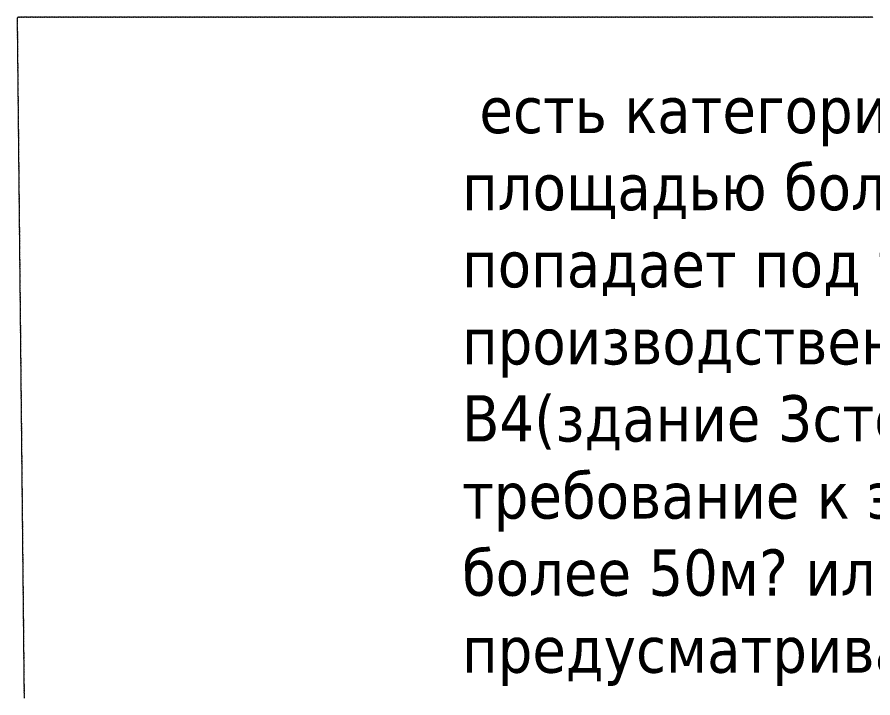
# Model space of a CAD drawing. Header units: millimetres. Extents: x -783640 to 8156175, y -1575894 to 1845315.
# Drawn here: x -783640 to -561602, y 1243569 to 1420225 of the extents above; entities that cross this region are included whole.
import ezdxf

# ---------------------------------------------------------------- set-up
doc = ezdxf.new("R2010")
doc.units = ezdxf.units.MM
doc.layers.add('экспертиза ДУ', color=1, linetype='Continuous', lineweight=0)
doc.layers.add('экспертиза ДУ пояснения', color=6, linetype='Continuous', lineweight=0)
doc.styles.add('ЭКСПЕРТИЗА', font='tahoma.ttf')

msp = doc.modelspace()

# ---------------------------------------------------------------- linework, layer by layer
at = {"layer": 'экспертиза ДУ'}
msp.add_lwpolyline([(-561594, 1420139, 0.5205671), (-561924, 1420139, 0.5205671), (-562254, 1420139, 0.5205671), (-562584, 1420139, 0.5205671), (-562914, 1420139, 0.5205671), (-563244, 1420139, 0.5205671), (-563574, 1420139, 0.5205671), (-563904, 1420139, 0.5205671), (-564233, 1420139, 0.5205671), (-564563, 1420139, 0.5205671), (-564893, 1420139, 0.5205671), (-565223, 1420139, 0.5205671), (-565553, 1420139, 0.5205671), (-565883, 1420139, 0.5205671), (-566213, 1420139, 0.5205671), (-566543, 1420139, 0.5205671), (-566873, 1420139, 0.5205671), (-567203, 1420139, 0.5205671), (-567533, 1420139, 0.5205671), (-567863, 1420139, 0.5205671), (-568193, 1420139, 0.5205671), (-568523, 1420139, 0.5205671), (-568853, 1420139, 0.5205671), (-569183, 1420139, 0.5205671), (-569513, 1420139, 0.5205671), (-569843, 1420139, 0.5205671), (-570173, 1420139, 0.5205671), (-570503, 1420139, 0.5205671), (-570833, 1420139, 0.5205671), (-571163, 1420139, 0.5205671), (-571493, 1420139, 0.5205671), (-571823, 1420139, 0.5205671), (-572153, 1420139, 0.5205671), (-572483, 1420139, 0.5205671), (-572812, 1420139, 0.5205671), (-573142, 1420139, 0.5205671), (-573472, 1420139, 0.5205671), (-573802, 1420139, 0.5205671), (-574132, 1420139, 0.5205671), (-574462, 1420139, 0.5205671), (-574792, 1420139, 0.5205671), (-575122, 1420139, 0.5205671), (-575452, 1420139, 0.5205671), (-575782, 1420139, 0.5205671), (-576112, 1420139, 0.5205671), (-576442, 1420139, 0.5205671), (-576772, 1420139, 0.5205671), (-577102, 1420139, 0.5205671), (-577432, 1420139, 0.5205671), (-577762, 1420139, 0.5205671), (-578092, 1420139, 0.5205671), (-578422, 1420139, 0.5205671), (-578752, 1420139, 0.5205671), (-579082, 1420139, 0.5205671), (-579412, 1420139, 0.5205671), (-579742, 1420139, 0.5205671), (-580072, 1420139, 0.5205671), (-580402, 1420139, 0.5205671), (-580732, 1420139, 0.5205671), (-581062, 1420139, 0.5205671), (-581391, 1420139, 0.5205671), (-581721, 1420139, 0.5205671), (-582051, 1420139, 0.5205671), (-582381, 1420139, 0.5205671), (-582711, 1420139, 0.5205671), (-583041, 1420139, 0.5205671), (-583371, 1420139, 0.5205671), (-583701, 1420139, 0.5205671), (-584031, 1420139, 0.5205671), (-584361, 1420139, 0.5205671), (-584691, 1420139, 0.5205671), (-585021, 1420139, 0.5205671), (-585351, 1420139, 0.5205671), (-585681, 1420139, 0.5205671), (-586011, 1420139, 0.5205671), (-586341, 1420139, 0.5205671), (-586671, 1420139, 0.5205671), (-587001, 1420139, 0.5205671), (-587331, 1420139, 0.5205671), (-587661, 1420139, 0.5205671), (-587991, 1420139, 0.5205671), (-588321, 1420139, 0.5205671), (-588651, 1420139, 0.5205671), (-588981, 1420139, 0.5205671), (-589311, 1420139, 0.5205671), (-589641, 1420139, 0.5205671), (-589970, 1420139, 0.5205671), (-590300, 1420139, 0.5205671), (-590630, 1420139, 0.5205671), (-590960, 1420139, 0.5205671), (-591290, 1420139, 0.5205671), (-591620, 1420139, 0.5205671), (-591950, 1420139, 0.5205671), (-592280, 1420139, 0.5205671), (-592610, 1420139, 0.5205671), (-592940, 1420139, 0.5205671), (-593270, 1420139, 0.5205671), (-593600, 1420139, 0.5205671), (-593930, 1420139, 0.5205671), (-594260, 1420139, 0.5205671), (-594590, 1420139, 0.5205671), (-594920, 1420139, 0.5205671), (-595250, 1420139, 0.5205671), (-595580, 1420139, 0.5205671), (-595910, 1420139, 0.5205671), (-596240, 1420139, 0.5205671), (-596570, 1420139, 0.5205671), (-596900, 1420139, 0.5205671), (-597230, 1420139, 0.5205671), (-597560, 1420139, 0.5205671), (-597890, 1420139, 0.5205671), (-598220, 1420139, 0.5205671), (-598549, 1420139, 0.5205671), (-598879, 1420139, 0.5205671), (-599209, 1420139, 0.5205671), (-599539, 1420139, 0.5205671), (-599869, 1420139, 0.5205671), (-600199, 1420139, 0.5205671), (-600529, 1420139, 0.5205671), (-600859, 1420139, 0.5205671), (-601189, 1420139, 0.5205671), (-601519, 1420139, 0.5205671), (-601849, 1420139, 0.5205671), (-602179, 1420139, 0.5205671), (-602509, 1420139, 0.5205671), (-602839, 1420139, 0.5205671), (-603169, 1420139, 0.5205671), (-603499, 1420139, 0.5205671), (-603829, 1420139, 0.5205671), (-604159, 1420139, 0.5205671), (-604489, 1420139, 0.5205671), (-604819, 1420139, 0.5205671), (-605149, 1420139, 0.5205671), (-605479, 1420139, 0.5205671), (-605809, 1420139, 0.5205671), (-606139, 1420139, 0.5205671), (-606469, 1420139, 0.5205671), (-606799, 1420139, 0.5205671), (-607128, 1420139, 0.5205671), (-607458, 1420139, 0.5205671), (-607788, 1420139, 0.5205671), (-608118, 1420139, 0.5205671), (-608448, 1420139, 0.5205671), (-608778, 1420139, 0.5205671), (-609108, 1420139, 0.5205671), (-609438, 1420139, 0.5205671), (-609768, 1420139, 0.5205671), (-610098, 1420139, 0.5205671), (-610428, 1420139, 0.5205671), (-610758, 1420139, 0.5205671), (-611088, 1420139, 0.5205671), (-611418, 1420139, 0.5205671), (-611748, 1420139, 0.5205671), (-612078, 1420139, 0.5205671), (-612408, 1420139, 0.5205671), (-612738, 1420139, 0.5205671), (-613068, 1420139, 0.5205671), (-613398, 1420139, 0.5205671), (-613728, 1420139, 0.5205671), (-614058, 1420139, 0.5205671), (-614388, 1420139, 0.5205671), (-614718, 1420139, 0.5205671), (-615048, 1420139, 0.5205671), (-615378, 1420139, 0.5205671), (-615707, 1420139, 0.5205671), (-616037, 1420139, 0.5205671), (-616367, 1420139, 0.5205671), (-616697, 1420139, 0.5205671), (-617027, 1420139, 0.5205671), (-617357, 1420139, 0.5205671), (-617687, 1420139, 0.5205671), (-618017, 1420139, 0.5205671), (-618347, 1420139, 0.5205671), (-618677, 1420139, 0.5205671), (-619007, 1420139, 0.5205671), (-619337, 1420139, 0.5205671), (-619667, 1420139, 0.5205671), (-619997, 1420139, 0.5205671), (-620327, 1420139, 0.5205671), (-620657, 1420139, 0.5205671), (-620987, 1420139, 0.5205671), (-621317, 1420139, 0.5205671), (-621647, 1420139, 0.5205671), (-621977, 1420139, 0.5205671), (-622307, 1420139, 0.5205671), (-622637, 1420139, 0.5205671), (-622967, 1420139, 0.5205671), (-623297, 1420139, 0.5205671), (-623627, 1420139, 0.5205671), (-623957, 1420139, 0.5205671), (-624286, 1420139, 0.5205671), (-624616, 1420139, 0.5205671), (-624946, 1420139, 0.5205671), (-625276, 1420139, 0.5205671), (-625606, 1420139, 0.5205671), (-625936, 1420139, 0.5205671), (-626266, 1420139, 0.5205671), (-626596, 1420139, 0.5205671), (-626926, 1420139, 0.5205671), (-627256, 1420139, 0.5205671), (-627586, 1420139, 0.5205671), (-627916, 1420139, 0.5205671), (-628246, 1420139, 0.5205671), (-628576, 1420139, 0.5205671), (-628906, 1420139, 0.5205671), (-629236, 1420139, 0.5205671), (-629566, 1420139, 0.5205671), (-629896, 1420139, 0.5205671), (-630226, 1420139, 0.5205671), (-630556, 1420139, 0.5205671), (-630886, 1420139, 0.5205671), (-631216, 1420139, 0.5205671), (-631546, 1420139, 0.5205671), (-631876, 1420139, 0.5205671), (-632206, 1420139, 0.5205671), (-632536, 1420139, 0.5205671), (-632865, 1420139, 0.5205671), (-633195, 1420139, 0.5205671), (-633525, 1420139, 0.5205671), (-633855, 1420139, 0.5205671), (-634185, 1420139, 0.5205671), (-634515, 1420139, 0.5205671), (-634845, 1420139, 0.5205671), (-635175, 1420139, 0.5205671), (-635505, 1420139, 0.5205671), (-635835, 1420139, 0.5205671), (-636165, 1420139, 0.5205671), (-636495, 1420139, 0.5205671), (-636825, 1420139, 0.5205671), (-637155, 1420139, 0.5205671), (-637485, 1420139, 0.5205671), (-637815, 1420139, 0.5205671), (-638145, 1420139, 0.5205671), (-638475, 1420139, 0.5205671), (-638805, 1420139, 0.5205671), (-639135, 1420139, 0.5205671), (-639465, 1420139, 0.5205671), (-639795, 1420139, 0.5205671), (-640125, 1420139, 0.5205671), (-640455, 1420139, 0.5205671), (-640785, 1420139, 0.5205671), (-641115, 1420139, 0.5205671), (-641445, 1420139, 0.5205671), (-641774, 1420139, 0.5205671), (-642104, 1420139, 0.5205671), (-642434, 1420139, 0.5205671), (-642764, 1420139, 0.5205671), (-643094, 1420139, 0.5205671), (-643424, 1420139, 0.5205671), (-643754, 1420139, 0.5205671), (-644084, 1420139, 0.5205671), (-644414, 1420139, 0.5205671), (-644744, 1420139, 0.5205671), (-645074, 1420139, 0.5205671), (-645404, 1420139, 0.5205671), (-645734, 1420139, 0.5205671), (-646064, 1420139, 0.5205671), (-646394, 1420139, 0.5205671), (-646724, 1420139, 0.5205671), (-647054, 1420139, 0.5205671), (-647384, 1420139, 0.5205671), (-647714, 1420139, 0.5205671), (-648044, 1420139, 0.5205671), (-648374, 1420139, 0.5205671), (-648704, 1420139, 0.5205671), (-649034, 1420139, 0.5205671), (-649364, 1420139, 0.5205671), (-649694, 1420139, 0.5205671), (-650024, 1420139, 0.5205671), (-650353, 1420139, 0.5205671), (-650683, 1420139, 0.5205671), (-651013, 1420139, 0.5205671), (-651343, 1420139, 0.5205671), (-651673, 1420139, 0.5205671), (-652003, 1420139, 0.5205671), (-652333, 1420139, 0.5205671), (-652663, 1420139, 0.5205671), (-652993, 1420139, 0.5205671), (-653323, 1420139, 0.5205671), (-653653, 1420139, 0.5205671), (-653983, 1420139, 0.5205671), (-654313, 1420139, 0.5205671), (-654643, 1420139, 0.5205671), (-654973, 1420139, 0.5205671), (-655303, 1420139, 0.5205671), (-655633, 1420139, 0.5205671), (-655963, 1420139, 0.5205671), (-656293, 1420139, 0.5205671), (-656623, 1420139, 0.5205671), (-656953, 1420139, 0.5205671), (-657283, 1420139, 0.5205671), (-657613, 1420139, 0.5205671), (-657943, 1420139, 0.5205671), (-658273, 1420139, 0.5205671), (-658603, 1420139, 0.5205671), (-658932, 1420139, 0.5205671), (-659262, 1420139, 0.5205671), (-659592, 1420139, 0.5205671), (-659922, 1420139, 0.5205671), (-660252, 1420139, 0.5205671), (-660582, 1420139, 0.5205671), (-660912, 1420139, 0.5205671), (-661242, 1420139, 0.5205671), (-661572, 1420139, 0.5205671), (-661902, 1420139, 0.5205671), (-662232, 1420139, 0.5205671), (-662562, 1420139, 0.5205671), (-662892, 1420139, 0.5205671), (-663222, 1420139, 0.5205671), (-663552, 1420139, 0.5205671), (-663882, 1420139, 0.5205671), (-664212, 1420139, 0.5205671), (-664542, 1420139, 0.5205671), (-664872, 1420139, 0.5205671), (-665202, 1420139, 0.5205671), (-665532, 1420139, 0.5205671), (-665862, 1420139, 0.5205671), (-666192, 1420139, 0.5205671), (-666522, 1420139, 0.5205671), (-666852, 1420139, 0.5205671), (-667182, 1420139, 0.5205671), (-667511, 1420139, 0.5205671), (-667841, 1420139, 0.5205671), (-668171, 1420139, 0.5205671), (-668501, 1420139, 0.5205671), (-668831, 1420139, 0.5205671), (-669161, 1420139, 0.5205671), (-669491, 1420139, 0.5205671), (-669821, 1420139, 0.5205671), (-670151, 1420139, 0.5205671), (-670481, 1420139, 0.5205671), (-670811, 1420139, 0.5205671), (-671141, 1420139, 0.5205671), (-671471, 1420139, 0.5205671), (-671801, 1420139, 0.5205671), (-672131, 1420139, 0.5205671), (-672461, 1420139, 0.5205671), (-672791, 1420139, 0.5205671), (-673121, 1420139, 0.5205671), (-673451, 1420139, 0.5205671), (-673781, 1420139, 0.5205671), (-674111, 1420139, 0.5205671), (-674441, 1420139, 0.5205671), (-674771, 1420139, 0.5205671), (-675101, 1420139, 0.5205671), (-675431, 1420139, 0.5205671), (-675761, 1420139, 0.5205671), (-676090, 1420139, 0.5205671), (-676420, 1420139, 0.5205671), (-676750, 1420139, 0.5205671), (-677080, 1420139, 0.5205671), (-677410, 1420139, 0.5205671), (-677740, 1420139, 0.5205671), (-678070, 1420139, 0.5205671), (-678400, 1420139, 0.5205671), (-678730, 1420139, 0.5205671), (-679060, 1420139, 0.5205671), (-679390, 1420139, 0.5205671), (-679720, 1420139, 0.5205671), (-680050, 1420139, 0.5205671), (-680380, 1420139, 0.5205671), (-680710, 1420139, 0.5205671), (-681040, 1420139, 0.5205671), (-681370, 1420139, 0.5205671), (-681700, 1420139, 0.5205671), (-682030, 1420139, 0.5205671), (-682360, 1420139, 0.5205671), (-682690, 1420139, 0.5205671), (-683020, 1420139, 0.5205671), (-683350, 1420139, 0.5205671), (-683680, 1420139, 0.5205671), (-684010, 1420139, 0.5205671), (-684340, 1420139, 0.5205671), (-684669, 1420139, 0.5205671), (-684999, 1420139, 0.5205671), (-685329, 1420139, 0.5205671), (-685659, 1420139, 0.5205671), (-685989, 1420139, 0.5205671), (-686319, 1420139, 0.5205671), (-686649, 1420139, 0.5205671), (-686979, 1420139, 0.5205671), (-687309, 1420139, 0.5205671), (-687639, 1420139, 0.5205671), (-687969, 1420139, 0.5205671), (-688299, 1420139, 0.5205671), (-688629, 1420139, 0.5205671), (-688959, 1420139, 0.5205671), (-689289, 1420139, 0.5205671), (-689619, 1420139, 0.5205671), (-689949, 1420139, 0.5205671), (-690279, 1420139, 0.5205671), (-690609, 1420139, 0.5205671), (-690939, 1420139, 0.5205671), (-691269, 1420139, 0.5205671), (-691599, 1420139, 0.5205671), (-691929, 1420139, 0.5205671), (-692259, 1420139, 0.5205671), (-692589, 1420139, 0.5205671), (-692919, 1420139, 0.5205671), (-693248, 1420139, 0.5205671), (-693578, 1420139, 0.5205671), (-693908, 1420139, 0.5205671), (-694238, 1420139, 0.5205671), (-694568, 1420139, 0.5205671), (-694898, 1420139, 0.5205671), (-695228, 1420139, 0.5205671), (-695558, 1420139, 0.5205671), (-695888, 1420139, 0.5205671), (-696218, 1420139, 0.5205671), (-696548, 1420139, 0.5205671), (-696878, 1420139, 0.5205671), (-697208, 1420139, 0.5205671), (-697538, 1420139, 0.5205671), (-697868, 1420139, 0.5205671), (-698198, 1420139, 0.5205671), (-698528, 1420139, 0.5205671), (-698858, 1420139, 0.5205671), (-699188, 1420139, 0.5205671), (-699518, 1420139, 0.5205671), (-699848, 1420139, 0.5205671), (-700178, 1420139, 0.5205671), (-700508, 1420139, 0.5205671), (-700838, 1420139, 0.5205671), (-701168, 1420139, 0.5205671), (-701498, 1420139, 0.5205671), (-701827, 1420139, 0.5205671), (-702157, 1420139, 0.5205671), (-702487, 1420139, 0.5205671), (-702817, 1420139, 0.5205671), (-703147, 1420139, 0.5205671), (-703477, 1420139, 0.5205671), (-703807, 1420139, 0.5205671), (-704137, 1420139, 0.5205671), (-704467, 1420139, 0.5205671), (-704797, 1420139, 0.5205671), (-705127, 1420139, 0.5205671), (-705457, 1420139, 0.5205671), (-705787, 1420139, 0.5205671), (-706117, 1420139, 0.5205671), (-706447, 1420139, 0.5205671), (-706777, 1420139, 0.5205671), (-707107, 1420139, 0.5205671), (-707437, 1420139, 0.5205671), (-707767, 1420139, 0.5205671), (-708097, 1420139, 0.5205671), (-708427, 1420139, 0.5205671), (-708757, 1420139, 0.5205671), (-709087, 1420139, 0.5205671), (-709417, 1420139, 0.5205671), (-709747, 1420139, 0.5205671), (-710077, 1420139, 0.5205671), (-710406, 1420139, 0.5205671), (-710736, 1420139, 0.5205671), (-711066, 1420139, 0.5205671), (-711396, 1420139, 0.5205671), (-711726, 1420139, 0.5205671), (-712056, 1420139, 0.5205671), (-712386, 1420139, 0.5205671), (-712716, 1420139, 0.5205671), (-713046, 1420139, 0.5205671), (-713376, 1420139, 0.5205671), (-713706, 1420139, 0.5205671), (-714036, 1420139, 0.5205671), (-714366, 1420139, 0.5205671), (-714696, 1420139, 0.5205671), (-715026, 1420139, 0.5205671), (-715356, 1420139, 0.5205671), (-715686, 1420139, 0.5205671), (-716016, 1420139, 0.5205671), (-716346, 1420139, 0.5205671), (-716676, 1420139, 0.5205671), (-717006, 1420139, 0.5205671), (-717336, 1420139, 0.5205671), (-717666, 1420139, 0.5205671), (-717996, 1420139, 0.5205671), (-718326, 1420139, 0.5205671), (-718656, 1420139, 0.5205671), (-718985, 1420139, 0.5205671), (-719315, 1420139, 0.5205671), (-719645, 1420139, 0.5205671), (-719975, 1420139, 0.5205671), (-720305, 1420139, 0.5205671), (-720635, 1420139, 0.5205671), (-720965, 1420139, 0.5205671), (-721295, 1420139, 0.5205671), (-721625, 1420139, 0.5205671), (-721955, 1420139, 0.5205671), (-722285, 1420139, 0.5205671), (-722615, 1420139, 0.5205671), (-722945, 1420139, 0.5205671), (-723275, 1420139, 0.5205671), (-723605, 1420139, 0.5205671), (-723935, 1420139, 0.5205671), (-724265, 1420139, 0.5205671), (-724595, 1420139, 0.5205671), (-724925, 1420139, 0.5205671), (-725255, 1420139, 0.5205671), (-725585, 1420139, 0.5205671), (-725915, 1420139, 0.5205671), (-726245, 1420139, 0.5205671), (-726575, 1420139, 0.5205671), (-726905, 1420139, 0.5205671), (-727235, 1420139, 0.5205671), (-727564, 1420139, 0.5205671), (-727894, 1420139, 0.5205671), (-728224, 1420139, 0.5205671), (-728554, 1420139, 0.5205671), (-728884, 1420139, 0.5205671), (-729214, 1420139, 0.5205671), (-729544, 1420139, 0.5205671), (-729874, 1420139, 0.5205671), (-730204, 1420139, 0.5205671), (-730534, 1420139, 0.5205671), (-730864, 1420139, 0.5205671), (-731194, 1420139, 0.5205671), (-731524, 1420139, 0.5205671), (-731854, 1420139, 0.5205671), (-732184, 1420139, 0.5205671), (-732514, 1420139, 0.5205671), (-732844, 1420139, 0.5205671), (-733174, 1420139, 0.5205671), (-733504, 1420139, 0.5205671), (-733834, 1420139, 0.5205671), (-734164, 1420139, 0.5205671), (-734494, 1420139, 0.5205671), (-734824, 1420139, 0.5205671), (-735154, 1420139, 0.5205671), (-735484, 1420139, 0.5205671), (-735814, 1420139, 0.5205671), (-736143, 1420139, 0.5205671), (-736473, 1420139, 0.5205671), (-736803, 1420139, 0.5205671), (-737133, 1420139, 0.5205671), (-737463, 1420139, 0.5205671), (-737793, 1420139, 0.5205671), (-738123, 1420139, 0.5205671), (-738453, 1420139, 0.5205671), (-738783, 1420139, 0.5205671), (-739113, 1420139, 0.5205671), (-739443, 1420139, 0.5205671), (-739773, 1420139, 0.5205671), (-740103, 1420139, 0.5205671), (-740433, 1420139, 0.5205671), (-740763, 1420139, 0.5205671), (-741093, 1420139, 0.5205671), (-741423, 1420139, 0.5205671), (-741753, 1420139, 0.5205671), (-742083, 1420139, 0.5205671), (-742413, 1420139, 0.5205671), (-742743, 1420139, 0.5205671), (-743073, 1420139, 0.5205671), (-743403, 1420139, 0.5205671), (-743733, 1420139, 0.5205671), (-744063, 1420139, 0.5205671), (-744393, 1420139, 0.5205671), (-744722, 1420139, 0.5205671), (-745052, 1420139, 0.5205671), (-745382, 1420139, 0.5205671), (-745712, 1420139, 0.5205671), (-746042, 1420139, 0.5205671), (-746372, 1420139, 0.5205671), (-746702, 1420139, 0.5205671), (-747032, 1420139, 0.5205671), (-747362, 1420139, 0.5205671), (-747692, 1420139, 0.5205671), (-748022, 1420139, 0.5205671), (-748352, 1420139, 0.5205671), (-748682, 1420139, 0.5205671), (-749012, 1420139, 0.5205671), (-749342, 1420139, 0.5205671), (-749672, 1420139, 0.5205671), (-750002, 1420139, 0.5205671), (-750332, 1420139, 0.5205671), (-750662, 1420139, 0.5205671), (-750992, 1420139, 0.5205671), (-751322, 1420139, 0.5205671), (-751652, 1420139, 0.5205671), (-751982, 1420139, 0.5205671), (-752312, 1420139, 0.5205671), (-752642, 1420139, 0.5205671), (-752972, 1420139, 0.5205671), (-753301, 1420139, 0.5205671), (-753631, 1420139, 0.5205671), (-753961, 1420139, 0.5205671), (-754291, 1420139, 0.5205671), (-754621, 1420139, 0.5205671), (-754951, 1420139, 0.5205671), (-755281, 1420139, 0.5205671), (-755611, 1420139, 0.5205671), (-755941, 1420139, 0.5205671), (-756271, 1420139, 0.5205671), (-756601, 1420139, 0.5205671), (-756931, 1420139, 0.5205671), (-757261, 1420139, 0.5205671), (-757591, 1420139, 0.5205671), (-757921, 1420139, 0.5205671), (-758251, 1420139, 0.5205671), (-758581, 1420139, 0.5205671), (-758911, 1420139, 0.5205671), (-759241, 1420139, 0.5205671), (-759571, 1420139, 0.5205671), (-759901, 1420139, 0.5205671), (-760231, 1420139, 0.5205671), (-760561, 1420139, 0.5205671), (-760891, 1420139, 0.5205671), (-761221, 1420139, 0.5205671), (-761551, 1420139, 0.5205671), (-761880, 1420139, 0.5205671), (-762210, 1420139, 0.5205671), (-762540, 1420139, 0.5205671), (-762870, 1420139, 0.5205671), (-763200, 1420139, 0.5205671), (-763530, 1420139, 0.5205671), (-763860, 1420139, 0.5205671), (-764190, 1420139, 0.5205671), (-764520, 1420139, 0.5205671), (-764850, 1420139, 0.5205671), (-765180, 1420139, 0.5205671), (-765510, 1420139, 0.5205671), (-765840, 1420139, 0.5205671), (-766170, 1420139, 0.5205671), (-766500, 1420139, 0.5205671), (-766830, 1420139, 0.5205671), (-767160, 1420139, 0.5205671), (-767490, 1420139, 0.5205671), (-767820, 1420139, 0.5205671), (-768150, 1420139, 0.5205671), (-768480, 1420139, 0.5205671), (-768810, 1420139, 0.5205671), (-769140, 1420139, 0.5205671), (-769470, 1420139, 0.5205671), (-769800, 1420139, 0.5205671), (-770130, 1420139, 0.5205671), (-770459, 1420139, 0.5205671), (-770789, 1420139, 0.5205671), (-771119, 1420139, 0.5205671), (-771449, 1420139, 0.5205671), (-771779, 1420139, 0.5205671), (-772109, 1420139, 0.5205671), (-772439, 1420139, 0.5205671), (-772769, 1420139, 0.5205671), (-773099, 1420139, 0.5205671), (-773429, 1420139, 0.5205671), (-773759, 1420139, 0.5205671), (-774089, 1420139, 0.5205671), (-774419, 1420139, 0.5205671), (-774749, 1420139, 0.5205671), (-775079, 1420139, 0.5205671), (-775409, 1420139, 0.5205671), (-775739, 1420139, 0.5205671), (-776069, 1420139, 0.5205671), (-776399, 1420139, 0.5205671), (-776729, 1420139, 0.5205671), (-777059, 1420139, 0.5205671), (-777389, 1420139, 0.5205671), (-777719, 1420139, 0.5205671), (-778049, 1420139, 0.5205671), (-778379, 1420139, 0.5205671), (-778709, 1420139, 0.5205671), (-779038, 1420139, 0.5205671), (-779368, 1420139, 0.5205671), (-779698, 1420139, 0.5205671), (-780028, 1420139, 0.5205671), (-780358, 1420139, 0.5205671), (-780688, 1420139, 0.5205671), (-781018, 1420139, 0.5205671), (-781348, 1420139, 0.5205671), (-781678, 1420139, 0.5205671), (-782008, 1420139, 0.5205671), (-782338, 1420139, 0.5205671), (-782668, 1420139, 0.5205671), (-782998, 1420139, 0.5205671), (-783328, 1420139, 0.5205671), (-783555, 1420037, 0.5205671), (-783552, 1419707, 0.5205671), (-783549, 1419377, 0.5205671), (-783545, 1419047, 0.5205671), (-783542, 1418717, 0.5205671), (-783538, 1418387, 0.5205671), (-783535, 1418057, 0.5205671), (-783532, 1417728, 0.5205671), (-783528, 1417398, 0.5205671), (-783525, 1417068, 0.5205671), (-783522, 1416738, 0.5205671), (-783518, 1416408, 0.5205671), (-783515, 1416078, 0.5205671), (-783512, 1415748, 0.5205671), (-783508, 1415418, 0.5205671), (-783505, 1415088, 0.5205671), (-783501, 1414758, 0.5205671), (-783498, 1414428, 0.5205671), (-783495, 1414098, 0.5205671), (-783491, 1413768, 0.5205671), (-783488, 1413438, 0.5205671), (-783485, 1413108, 0.5205671), (-783481, 1412778, 0.5205671), (-783478, 1412448, 0.5205671), (-783474, 1412118, 0.5205671), (-783471, 1411789, 0.5205671), (-783468, 1411459, 0.5205671), (-783464, 1411129, 0.5205671), (-783461, 1410799, 0.5205671), (-783458, 1410469, 0.5205671), (-783454, 1410139, 0.5205671), (-783451, 1409809, 0.5205671), (-783448, 1409479, 0.5205671), (-783444, 1409149, 0.5205671), (-783441, 1408819, 0.5205671), (-783437, 1408489, 0.5205671), (-783434, 1408159, 0.5205671), (-783431, 1407829, 0.5205671), (-783427, 1407499, 0.5205671), (-783424, 1407169, 0.5205671), (-783421, 1406839, 0.5205671), (-783417, 1406509, 0.5205671), (-783414, 1406179, 0.5205671), (-783410, 1405850, 0.5205671), (-783407, 1405520, 0.5205671), (-783404, 1405190, 0.5205671), (-783400, 1404860, 0.5205671), (-783397, 1404530, 0.5205671), (-783394, 1404200, 0.5205671), (-783390, 1403870, 0.5205671), (-783387, 1403540, 0.5205671), (-783384, 1403210, 0.5205671), (-783380, 1402880, 0.5205671), (-783377, 1402550, 0.5205671), (-783373, 1402220, 0.5205671), (-783370, 1401890, 0.5205671), (-783367, 1401560, 0.5205671), (-783363, 1401230, 0.5205671), (-783360, 1400900, 0.5205671), (-783357, 1400570, 0.5205671), (-783353, 1400240, 0.5205671), (-783350, 1399911, 0.5205671), (-783346, 1399581, 0.5205671), (-783343, 1399251, 0.5205671), (-783340, 1398921, 0.5205671), (-783336, 1398591, 0.5205671), (-783333, 1398261, 0.5205671), (-783330, 1397931, 0.5205671), (-783326, 1397601, 0.5205671), (-783323, 1397271, 0.5205671), (-783320, 1396941, 0.5205671), (-783316, 1396611, 0.5205671), (-783313, 1396281, 0.5205671), (-783309, 1395951, 0.5205671), (-783306, 1395621, 0.5205671), (-783303, 1395291, 0.5205671), (-783299, 1394961, 0.5205671), (-783296, 1394631, 0.5205671), (-783293, 1394301, 0.5205671), (-783289, 1393972, 0.5205671), (-783286, 1393642, 0.5205671), (-783282, 1393312, 0.5205671), (-783279, 1392982, 0.5205671), (-783276, 1392652, 0.5205671), (-783272, 1392322, 0.5205671), (-783269, 1391992, 0.5205671), (-783266, 1391662, 0.5205671), (-783262, 1391332, 0.5205671), (-783259, 1391002, 0.5205671), (-783256, 1390672, 0.5205671), (-783252, 1390342, 0.5205671), (-783249, 1390012, 0.5205671), (-783245, 1389682, 0.5205671), (-783242, 1389352, 0.5205671), (-783239, 1389022, 0.5205671), (-783235, 1388692, 0.5205671), (-783232, 1388362, 0.5205671), (-783229, 1388033, 0.5205671), (-783225, 1387703, 0.5205671), (-783222, 1387373, 0.5205671), (-783218, 1387043, 0.5205671), (-783215, 1386713, 0.5205671), (-783212, 1386383, 0.5205671), (-783208, 1386053, 0.5205671), (-783205, 1385723, 0.5205671), (-783202, 1385393, 0.5205671), (-783198, 1385063, 0.5205671), (-783195, 1384733, 0.5205671), (-783191, 1384403, 0.5205671), (-783188, 1384073, 0.5205671), (-783185, 1383743, 0.5205671), (-783181, 1383413, 0.5205671), (-783178, 1383083, 0.5205671), (-783175, 1382753, 0.5205671), (-783171, 1382423, 0.5205671), (-783168, 1382094, 0.5205671), (-783165, 1381764, 0.5205671), (-783161, 1381434, 0.5205671), (-783158, 1381104, 0.5205671), (-783154, 1380774, 0.5205671), (-783151, 1380444, 0.5205671), (-783148, 1380114, 0.5205671), (-783144, 1379784, 0.5205671), (-783141, 1379454, 0.5205671), (-783138, 1379124, 0.5205671), (-783134, 1378794, 0.5205671), (-783131, 1378464, 0.5205671), (-783127, 1378134, 0.5205671), (-783124, 1377804, 0.5205671), (-783121, 1377474, 0.5205671), (-783117, 1377144, 0.5205671), (-783114, 1376814, 0.5205671), (-783111, 1376484, 0.5205671), (-783107, 1376155, 0.5205671), (-783104, 1375825, 0.5205671), (-783101, 1375495, 0.5205671), (-783097, 1375165, 0.5205671), (-783094, 1374835, 0.5205671), (-783090, 1374505, 0.5205671), (-783087, 1374175, 0.5205671), (-783084, 1373845, 0.5205671), (-783080, 1373515, 0.5205671), (-783077, 1373185, 0.5205671), (-783074, 1372855, 0.5205671), (-783070, 1372525, 0.5205671), (-783067, 1372195, 0.5205671), (-783063, 1371865, 0.5205671), (-783060, 1371535, 0.5205671), (-783057, 1371205, 0.5205671), (-783053, 1370875, 0.5205671), (-783050, 1370545, 0.5205671), (-783047, 1370216, 0.5205671), (-783043, 1369886, 0.5205671), (-783040, 1369556, 0.5205671), (-783037, 1369226, 0.5205671), (-783033, 1368896, 0.5205671), (-783030, 1368566, 0.5205671), (-783026, 1368236, 0.5205671), (-783023, 1367906, 0.5205671), (-783020, 1367576, 0.5205671), (-783016, 1367246, 0.5205671), (-783013, 1366916, 0.5205671), (-783010, 1366586, 0.5205671), (-783006, 1366256, 0.5205671), (-783003, 1365926, 0.5205671), (-782999, 1365596, 0.5205671), (-782996, 1365266, 0.5205671), (-782993, 1364936, 0.5205671), (-782989, 1364606, 0.5205671), (-782986, 1364277, 0.5205671), (-782983, 1363947, 0.5205671), (-782979, 1363617, 0.5205671), (-782976, 1363287, 0.5205671), (-782973, 1362957, 0.5205671), (-782969, 1362627, 0.5205671), (-782966, 1362297, 0.5205671), (-782962, 1361967, 0.5205671), (-782959, 1361637, 0.5205671), (-782956, 1361307, 0.5205671), (-782952, 1360977, 0.5205671), (-782949, 1360647, 0.5205671), (-782946, 1360317, 0.5205671), (-782942, 1359987, 0.5205671), (-782939, 1359657, 0.5205671), (-782935, 1359327, 0.5205671), (-782932, 1358997, 0.5205671), (-782929, 1358667, 0.5205671), (-782925, 1358338, 0.5205671), (-782922, 1358008, 0.5205671), (-782919, 1357678, 0.5205671), (-782915, 1357348, 0.5205671), (-782912, 1357018, 0.5205671), (-782909, 1356688, 0.5205671), (-782905, 1356358, 0.5205671), (-782902, 1356028, 0.5205671), (-782898, 1355698, 0.5205671), (-782895, 1355368, 0.5205671), (-782892, 1355038, 0.5205671), (-782888, 1354708, 0.5205671), (-782885, 1354378, 0.5205671), (-782882, 1354048, 0.5205671), (-782878, 1353718, 0.5205671), (-782875, 1353388, 0.5205671), (-782871, 1353058, 0.5205671), (-782868, 1352728, 0.5205671), (-782865, 1352399, 0.5205671), (-782861, 1352069, 0.5205671), (-782858, 1351739, 0.5205671), (-782855, 1351409, 0.5205671), (-782851, 1351079, 0.5205671), (-782848, 1350749, 0.5205671), (-782845, 1350419, 0.5205671), (-782841, 1350089, 0.5205671), (-782838, 1349759, 0.5205671), (-782834, 1349429, 0.5205671), (-782831, 1349099, 0.5205671), (-782828, 1348769, 0.5205671), (-782824, 1348439, 0.5205671), (-782821, 1348109, 0.5205671), (-782818, 1347779, 0.5205671), (-782814, 1347449, 0.5205671), (-782811, 1347119, 0.5205671), (-782807, 1346789, 0.5205671), (-782804, 1346460, 0.5205671), (-782801, 1346130, 0.5205671), (-782797, 1345800, 0.5205671), (-782794, 1345470, 0.5205671), (-782791, 1345140, 0.5205671), (-782787, 1344810, 0.5205671), (-782784, 1344480, 0.5205671), (-782781, 1344150, 0.5205671), (-782777, 1343820, 0.5205671), (-782774, 1343490, 0.5205671), (-782770, 1343160, 0.5205671), (-782767, 1342830, 0.5205671), (-782764, 1342500, 0.5205671), (-782760, 1342170, 0.5205671), (-782757, 1341840, 0.5205671), (-782754, 1341510, 0.5205671), (-782750, 1341180, 0.5205671), (-782747, 1340850, 0.5205671), (-782743, 1340521, 0.5205671), (-782740, 1340191, 0.5205671), (-782737, 1339861, 0.5205671), (-782733, 1339531, 0.5205671), (-782730, 1339201, 0.5205671), (-782727, 1338871, 0.5205671), (-782723, 1338541, 0.5205671), (-782720, 1338211, 0.5205671), (-782716, 1337881, 0.5205671), (-782713, 1337551, 0.5205671), (-782710, 1337221, 0.5205671), (-782706, 1336891, 0.5205671), (-782703, 1336561, 0.5205671), (-782700, 1336231, 0.5205671), (-782696, 1335901, 0.5205671), (-782693, 1335571, 0.5205671), (-782690, 1335241, 0.5205671), (-782686, 1334911, 0.5205671), (-782683, 1334582, 0.5205671), (-782679, 1334252, 0.5205671), (-782676, 1333922, 0.5205671), (-782673, 1333592, 0.5205671), (-782669, 1333262, 0.5205671), (-782666, 1332932, 0.5205671), (-782663, 1332602, 0.5205671), (-782659, 1332272, 0.5205671), (-782656, 1331942, 0.5205671), (-782652, 1331612, 0.5205671), (-782649, 1331282, 0.5205671), (-782646, 1330952, 0.5205671), (-782642, 1330622, 0.5205671), (-782639, 1330292, 0.5205671), (-782636, 1329962, 0.5205671), (-782632, 1329632, 0.5205671), (-782629, 1329302, 0.5205671), (-782626, 1328972, 0.5205671), (-782622, 1328643, 0.5205671), (-782619, 1328313, 0.5205671), (-782615, 1327983, 0.5205671), (-782612, 1327653, 0.5205671), (-782609, 1327323, 0.5205671), (-782605, 1326993, 0.5205671), (-782602, 1326663, 0.5205671), (-782599, 1326333, 0.5205671), (-782595, 1326003, 0.5205671), (-782592, 1325673, 0.5205671), (-782588, 1325343, 0.5205671), (-782585, 1325013, 0.5205671), (-782582, 1324683, 0.5205671), (-782578, 1324353, 0.5205671), (-782575, 1324023, 0.5205671), (-782572, 1323693, 0.5205671), (-782568, 1323363, 0.5205671), (-782565, 1323033, 0.5205671), (-782562, 1322704, 0.5205671), (-782558, 1322374, 0.5205671), (-782555, 1322044, 0.5205671), (-782551, 1321714, 0.5205671), (-782548, 1321384, 0.5205671), (-782545, 1321054, 0.5205671), (-782541, 1320724, 0.5205671), (-782538, 1320394, 0.5205671), (-782535, 1320064, 0.5205671), (-782531, 1319734, 0.5205671), (-782528, 1319404, 0.5205671), (-782524, 1319074, 0.5205671), (-782521, 1318744, 0.5205671), (-782518, 1318414, 0.5205671), (-782514, 1318084, 0.5205671), (-782511, 1317754, 0.5205671), (-782508, 1317424, 0.5205671), (-782504, 1317094, 0.5205671), (-782501, 1316765, 0.5205671), (-782498, 1316435, 0.5205671), (-782494, 1316105, 0.5205671), (-782491, 1315775, 0.5205671), (-782487, 1315445, 0.5205671), (-782484, 1315115, 0.5205671), (-782481, 1314785, 0.5205671), (-782477, 1314455, 0.5205671), (-782474, 1314125, 0.5205671), (-782471, 1313795, 0.5205671), (-782467, 1313465, 0.5205671), (-782464, 1313135, 0.5205671), (-782460, 1312805, 0.5205671), (-782457, 1312475, 0.5205671), (-782454, 1312145, 0.5205671), (-782450, 1311815, 0.5205671), (-782447, 1311485, 0.5205671), (-782444, 1311155, 0.5205671), (-782440, 1310826, 0.5205671), (-782437, 1310496, 0.5205671), (-782434, 1310166, 0.5205671), (-782430, 1309836, 0.5205671), (-782427, 1309506, 0.5205671), (-782423, 1309176, 0.5205671), (-782420, 1308846, 0.5205671), (-782417, 1308516, 0.5205671), (-782413, 1308186, 0.5205671), (-782410, 1307856, 0.5205671), (-782407, 1307526, 0.5205671), (-782403, 1307196, 0.5205671), (-782400, 1306866, 0.5205671), (-782396, 1306536, 0.5205671), (-782393, 1306206, 0.5205671), (-782390, 1305876, 0.5205671), (-782386, 1305546, 0.5205671), (-782383, 1305216, 0.5205671), (-782380, 1304887, 0.5205671), (-782376, 1304557, 0.5205671), (-782373, 1304227, 0.5205671), (-782370, 1303897, 0.5205671), (-782366, 1303567, 0.5205671), (-782363, 1303237, 0.5205671), (-782359, 1302907, 0.5205671), (-782356, 1302577, 0.5205671), (-782353, 1302247, 0.5205671), (-782349, 1301917, 0.5205671), (-782346, 1301587, 0.5205671), (-782343, 1301257, 0.5205671), (-782339, 1300927, 0.5205671), (-782336, 1300597, 0.5205671), (-782332, 1300267, 0.5205671), (-782329, 1299937, 0.5205671), (-782326, 1299607, 0.5205671), (-782322, 1299277, 0.5205671), (-782319, 1298948, 0.5205671), (-782316, 1298618, 0.5205671), (-782312, 1298288, 0.5205671), (-782309, 1297958, 0.5205671), (-782306, 1297628, 0.5205671), (-782302, 1297298, 0.5205671), (-782299, 1296968, 0.5205671), (-782295, 1296638, 0.5205671), (-782292, 1296308, 0.5205671), (-782289, 1295978, 0.5205671), (-782285, 1295648, 0.5205671), (-782282, 1295318, 0.5205671), (-782279, 1294988, 0.5205671), (-782275, 1294658, 0.5205671), (-782272, 1294328, 0.5205671), (-782268, 1293998, 0.5205671), (-782265, 1293668, 0.5205671), (-782262, 1293338, 0.5205671), (-782258, 1293009, 0.5205671), (-782255, 1292679, 0.5205671), (-782252, 1292349, 0.5205671), (-782248, 1292019, 0.5205671), (-782245, 1291689, 0.5205671), (-782241, 1291359, 0.5205671), (-782238, 1291029, 0.5205671), (-782235, 1290699, 0.5205671), (-782231, 1290369, 0.5205671), (-782228, 1290039, 0.5205671), (-782225, 1289709, 0.5205671), (-782221, 1289379, 0.5205671), (-782218, 1289049, 0.5205671), (-782215, 1288719, 0.5205671), (-782211, 1288389, 0.5205671), (-782208, 1288059, 0.5205671), (-782204, 1287729, 0.5205671), (-782201, 1287399, 0.5205671), (-782198, 1287070, 0.5205671), (-782194, 1286740, 0.5205671), (-782191, 1286410, 0.5205671), (-782188, 1286080, 0.5205671), (-782184, 1285750, 0.5205671), (-782181, 1285420, 0.5205671), (-782177, 1285090, 0.5205671), (-782174, 1284760, 0.5205671), (-782171, 1284430, 0.5205671), (-782167, 1284100, 0.5205671), (-782164, 1283770, 0.5205671), (-782161, 1283440, 0.5205671), (-782157, 1283110, 0.5205671), (-782154, 1282780, 0.5205671), (-782151, 1282450, 0.5205671), (-782147, 1282120, 0.5205671), (-782144, 1281790, 0.5205671), (-782140, 1281460, 0.5205671), (-782137, 1281131, 0.5205671), (-782134, 1280801, 0.5205671), (-782130, 1280471, 0.5205671), (-782127, 1280141, 0.5205671), (-782124, 1279811, 0.5205671), (-782120, 1279481, 0.5205671), (-782117, 1279151, 0.5205671), (-782113, 1278821, 0.5205671), (-782110, 1278491, 0.5205671), (-782107, 1278161, 0.5205671), (-782103, 1277831, 0.5205671), (-782100, 1277501, 0.5205671), (-782097, 1277171, 0.5205671), (-782093, 1276841, 0.5205671), (-782090, 1276511, 0.5205671), (-782087, 1276181, 0.5205671), (-782083, 1275851, 0.5205671), (-782080, 1275521, 0.5205671), (-782076, 1275192, 0.5205671), (-782073, 1274862, 0.5205671), (-782070, 1274532, 0.5205671), (-782066, 1274202, 0.5205671), (-782063, 1273872, 0.5205671), (-782060, 1273542, 0.5205671), (-782056, 1273212, 0.5205671), (-782053, 1272882, 0.5205671), (-782049, 1272552, 0.5205671), (-782046, 1272222, 0.5205671), (-782043, 1271892, 0.5205671), (-782039, 1271562, 0.5205671), (-782036, 1271232, 0.5205671), (-782033, 1270902, 0.5205671), (-782029, 1270572, 0.5205671), (-782026, 1270242, 0.5205671), (-782023, 1269912, 0.5205671), (-782019, 1269582, 0.5205671), (-782016, 1269253, 0.5205671), (-782012, 1268923, 0.5205671), (-782009, 1268593, 0.5205671), (-782006, 1268263, 0.5205671), (-782002, 1267933, 0.5205671), (-781999, 1267603, 0.5205671), (-781996, 1267273, 0.5205671), (-781992, 1266943, 0.5205671), (-781989, 1266613, 0.5205671), (-781985, 1266283, 0.5205671), (-781982, 1265953, 0.5205671), (-781979, 1265623, 0.5205671), (-781975, 1265293, 0.5205671), (-781972, 1264963, 0.5205671), (-781969, 1264633, 0.5205671), (-781965, 1264303, 0.5205671), (-781962, 1263973, 0.5205671), (-781959, 1263643, 0.5205671), (-781955, 1263314, 0.5205671), (-781952, 1262984, 0.5205671), (-781948, 1262654, 0.5205671), (-781945, 1262324, 0.5205671), (-781942, 1261994, 0.5205671), (-781938, 1261664, 0.5205671), (-781935, 1261334, 0.5205671), (-781932, 1261004, 0.5205671), (-781928, 1260674, 0.5205671), (-781925, 1260344, 0.5205671), (-781921, 1260014, 0.5205671), (-781918, 1259684, 0.5205671), (-781915, 1259354, 0.5205671), (-781911, 1259024, 0.5205671), (-781908, 1258694, 0.5205671), (-781905, 1258364, 0.5205671), (-781901, 1258034, 0.5205671), (-781898, 1257704, 0.5205671), (-781895, 1257375, 0.5205671), (-781891, 1257045, 0.5205671), (-781888, 1256715, 0.5205671), (-781884, 1256385, 0.5205671), (-781881, 1256055, 0.5205671), (-781878, 1255725, 0.5205671), (-781874, 1255395, 0.5205671), (-781871, 1255065, 0.5205671), (-781868, 1254735, 0.5205671), (-781864, 1254405, 0.5205671), (-781861, 1254075, 0.5205671), (-781857, 1253745, 0.5205671), (-781854, 1253415, 0.5205671), (-781851, 1253085, 0.5205671), (-781847, 1252755, 0.5205671), (-781844, 1252425, 0.5205671), (-781841, 1252095, 0.5205671), (-781837, 1251765, 0.5205671), (-781834, 1251436, 0.5205671), (-781831, 1251106, 0.5205671), (-781827, 1250776, 0.5205671), (-781824, 1250446, 0.5205671), (-781820, 1250116, 0.5205671), (-781817, 1249786, 0.5205671), (-781814, 1249456, 0.5205671), (-781810, 1249126, 0.5205671), (-781807, 1248796, 0.5205671), (-781804, 1248466, 0.5205671), (-781800, 1248136, 0.5205671), (-781797, 1247806, 0.5205671), (-781793, 1247476, 0.5205671), (-781790, 1247146, 0.5205671), (-781787, 1246816, 0.5205671), (-781783, 1246486, 0.5205671), (-781780, 1246156, 0.5205671), (-781777, 1245826, 0.5205671), (-781773, 1245497, 0.5205671), (-781770, 1245167, 0.5205671), (-781766, 1244837, 0.5205671), (-781763, 1244507, 0.5205671), (-781760, 1244177, 0.5205671), (-781756, 1243847, 0.5205671), (-781753, 1243517, 0.5205671)], format="xyb", dxfattribs=at)

# ---------------------------------------------------------------- texts
at = {"layer": 'экспертиза ДУ пояснения', "color": 2, "lineweight": 0, "insert": (-668194, 1402128, 0), "char_height": 12000, "width": 324252.19, "attachment_point": 1, "style": 'ЭКСПЕРТИЗА'}
msp.add_mtext('\\A1; есть категорируемое помещение площадью более 50м.кв, но оно не попадает под требование по ДУ для производственных помещений категория В4(здание 3степени). Нужно ли давать требование к этому помещению, как для более 50м? или категория В4 предусматривает отсутствие горючих веществ и материалов?\\P\\P[19:36, 23.07.2021] Саша Волков: Не нужно давать в таком случае\\P[19:36, 23.07.2021] Саша Волков: Для производственных даем только как для производственных\\P[19:37, 23.07.2021] Саша Волков: 50м туда не надо', dxfattribs=at)

doc.saveas('drawing.dxf')
